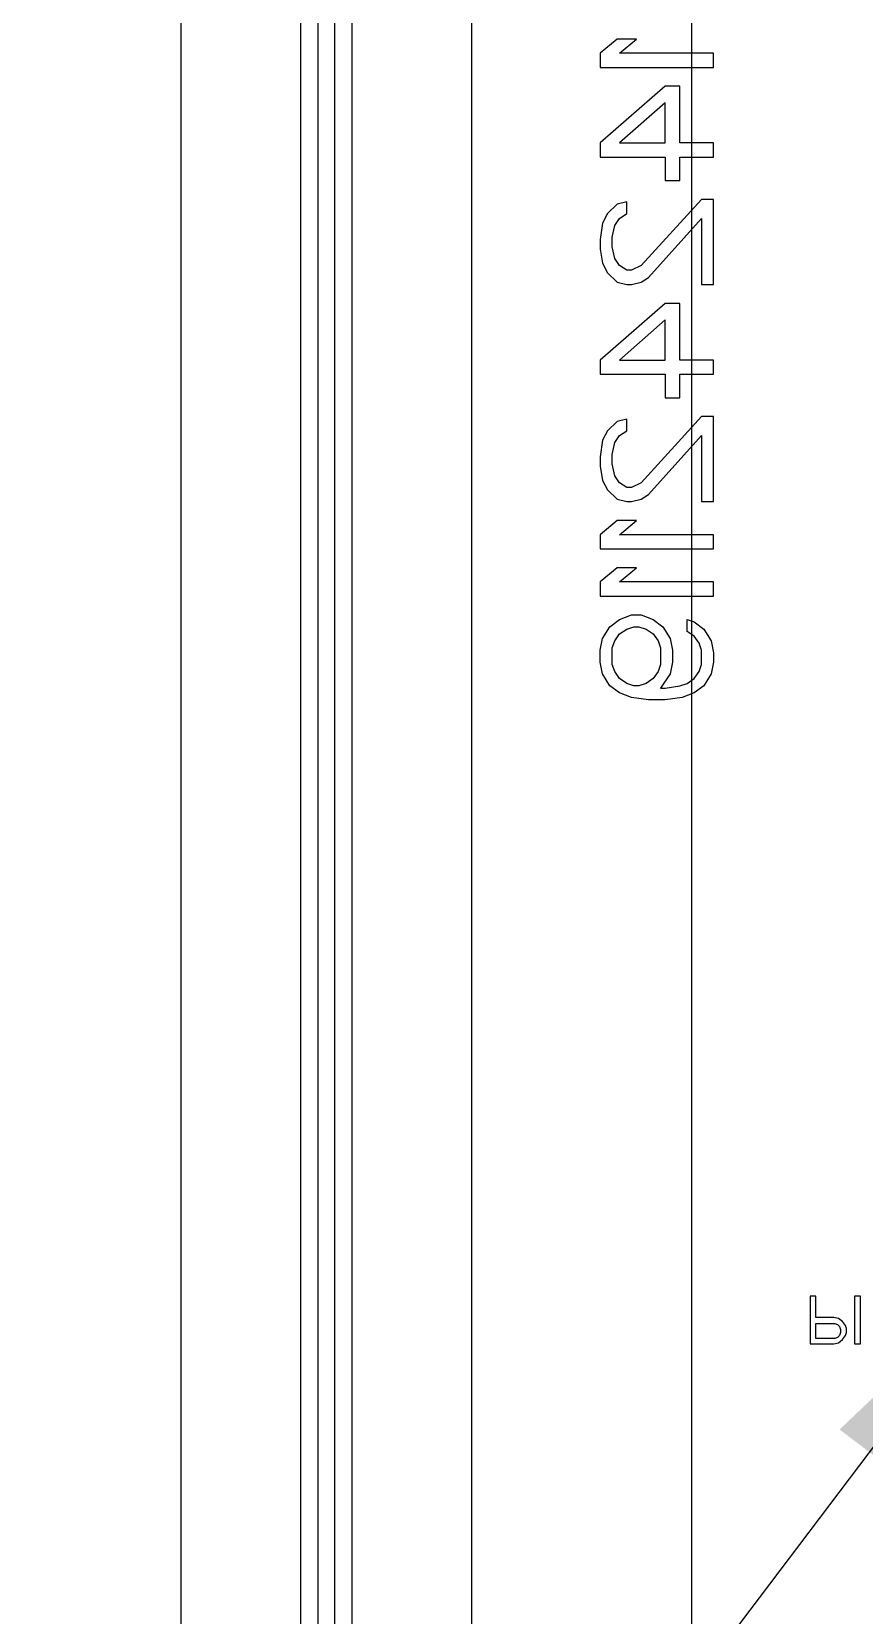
# Model space of a CAD drawing. Header units: millimetres. Extents: x -697 to -103, y -638 to -114.
# Drawn here: x -230.77 to -212.4, y -449.6 to -414.66 of the extents above; entities that cross this region are included whole.
import ezdxf

# ---------------------------------------------------------------- set-up
doc = ezdxf.new("R2010")
doc.units = ezdxf.units.MM
doc.layers.add('NW0322', color=7, linetype='Continuous')
doc.layers.add('標示線', color=3, linetype='Continuous', lineweight=0)
doc.styles.get("Standard").update_dxf_attribs({"font": ''})
doc.styles.get('Standard').set_extended_font_data('SimSun')
doc.dimstyles.new('ISO-25', dxfattribs={"dimtxt": 2.5, "dimasz": 2.5, "dimexe": 1.25, "dimexo": 0.625, "dimtad": 1, "dimtxsty": 'Standard', "dimcen": 2.5, "dimadec": 0, "dimazin": 0, "dimtfac": 1, "dimtmove": 0, "dimatfit": 3, "dimfxl": 1, "dimarcsym": 0})

# ---------------------------------------------------------------- blocks, each defined once
blk = doc.blocks.new('NW0322-A')
at = {"layer": 'NW0322', "color": 9}
for p, q in [((1763.9215, 2177.7584), (1763.9215, 2191.3584)), ((1763.9215, 2177.7584), (1763.9215, 2191.3584)), ((1764.4495, 2177.7584), (1764.4495, 2191.3584)), ((1764.5244, 2191.3584), (1764.5244, 2177.7584)), ((1764.599, 2177.7584), (1764.599, 2191.3584)), ((1764.6738, 2191.3584), (1764.6738, 2177.7584)), ((1765.2018, 2191.3584), (1765.2018, 2177.7584)), ((1765.2018, 2191.3584), (1765.2018, 2177.7584))]:
    blk.add_line(p, q, dxfattribs=at)
at = {"layer": 'NW0322', "color": 7}
blk.add_line((1766.1746, 2178.7584), (1766.1746, 2190.3584), dxfattribs=at)
at = {"layer": 'NW0322', "color": 2}
for p, q in [((1765.8444, 2185.8037), (1765.77, 2185.7412)), ((1765.9295, 2185.8037), (1765.8444, 2185.8037)), ((1765.8551, 2185.7412), (1765.9295, 2185.8037)), ((1765.77, 2185.7412), (1765.77, 2185.6787)), ((1766.27, 2185.7412), (1765.8551, 2185.7412)), ((1766.27, 2185.6787), (1766.27, 2185.7412)), ((1765.77, 2185.6787), (1766.27, 2185.6787)), ((1766.0572, 2185.5954), (1765.77, 2185.3454)), ((1766.121, 2185.5954), (1766.0572, 2185.5954)), ((1766.121, 2185.3454), (1766.121, 2185.5954)), ((1766.0572, 2185.5225), (1765.8551, 2185.3454)), ((1766.0572, 2185.3454), (1766.0572, 2185.5225)), ((1765.77, 2185.3454), (1765.77, 2185.2829)), ((1765.8551, 2185.3454), (1766.0572, 2185.3454)), ((1766.27, 2185.3454), (1766.121, 2185.3454)), ((1766.27, 2185.2829), (1766.27, 2185.3454)), ((1765.77, 2185.2829), (1766.0572, 2185.2829)), ((1766.0572, 2185.2829), (1766.0572, 2185.1787)), ((1766.121, 2185.2829), (1766.27, 2185.2829)), ((1766.121, 2185.1787), (1766.121, 2185.2829)), ((1766.0572, 2185.1787), (1766.121, 2185.1787)), ((1766.2168, 2185.0954), (1765.9508, 2184.8037)), ((1766.27, 2185.0954), (1766.2168, 2185.0954)), ((1766.27, 2184.7204), (1766.27, 2185.0954)), ((1765.8019, 2185.0329), (1765.7806, 2184.9912)), ((1765.8444, 2185.0745), (1765.8019, 2185.0329)), ((1765.887, 2185.085), (1765.8444, 2185.0745)), ((1765.8551, 2185.012), (1765.887, 2185.0329)), ((1765.887, 2185.0329), (1765.887, 2185.085)), ((1765.7806, 2184.9912), (1765.77, 2184.9183)), ((1765.8232, 2184.9287), (1765.8338, 2184.9808)), ((1765.8338, 2184.9808), (1765.8551, 2185.012)), ((1765.9827, 2184.7516), (1766.2168, 2185.012)), ((1766.2168, 2185.012), (1766.2168, 2184.7204)), ((1765.77, 2184.9183), (1765.77, 2184.8766)), ((1765.8232, 2184.887), (1765.8232, 2184.9287)), ((1765.8338, 2184.835), (1765.8232, 2184.887)), ((1765.77, 2184.8766), (1765.7806, 2184.8141)), ((1765.7806, 2184.8141), (1765.8019, 2184.7725)), ((1765.8551, 2184.8037), (1765.8338, 2184.835)), ((1765.8019, 2184.7725), (1765.8444, 2184.7308)), ((1765.887, 2184.7829), (1765.8551, 2184.8037)), ((1765.9083, 2184.7829), (1765.887, 2184.7829)), ((1765.9508, 2184.8037), (1765.9083, 2184.7829)), ((1765.9508, 2184.7308), (1765.9827, 2184.7516)), ((1765.8444, 2184.7308), (1765.887, 2184.7204)), ((1765.887, 2184.7204), (1765.9083, 2184.7204)), ((1765.9083, 2184.7204), (1765.9508, 2184.7308)), ((1766.2168, 2184.7204), (1766.27, 2184.7204)), ((1766.0572, 2184.637), (1765.77, 2184.387)), ((1766.121, 2184.637), (1766.0572, 2184.637)), ((1766.121, 2184.387), (1766.121, 2184.637)), ((1766.0572, 2184.5641), (1765.8551, 2184.387)), ((1766.0572, 2184.387), (1766.0572, 2184.5641)), ((1765.77, 2184.387), (1765.77, 2184.3245)), ((1765.77, 2184.3245), (1766.0572, 2184.3245)), ((1765.8551, 2184.387), (1766.0572, 2184.387)), ((1766.0572, 2184.3245), (1766.0572, 2184.2204)), ((1766.27, 2184.387), (1766.121, 2184.387)), ((1766.121, 2184.3245), (1766.27, 2184.3245)), ((1766.121, 2184.2204), (1766.121, 2184.3245)), ((1766.27, 2184.3245), (1766.27, 2184.387)), ((1766.0572, 2184.2204), (1766.121, 2184.2204)), ((1765.8444, 2184.1162), (1765.8019, 2184.0745)), ((1765.887, 2184.1266), (1765.8444, 2184.1162)), ((1765.887, 2184.0745), (1765.887, 2184.1266)), ((1766.2168, 2184.137), (1765.9508, 2183.8454)), ((1766.27, 2184.137), (1766.2168, 2184.137)), ((1766.27, 2183.762), (1766.27, 2184.137)), ((1765.8019, 2184.0745), (1765.7806, 2184.0329)), ((1765.8338, 2184.0225), (1765.8551, 2184.0537)), ((1765.8551, 2184.0537), (1765.887, 2184.0745)), ((1765.9827, 2183.7933), (1766.2168, 2184.0537)), ((1766.2168, 2184.0537), (1766.2168, 2183.762)), ((1765.7806, 2184.0329), (1765.77, 2183.96)), ((1765.8232, 2183.9704), (1765.8338, 2184.0225)), ((1765.8232, 2183.9287), (1765.8232, 2183.9704)), ((1765.77, 2183.96), (1765.77, 2183.9183)), ((1765.77, 2183.9183), (1765.7806, 2183.8558)), ((1765.8338, 2183.8766), (1765.8232, 2183.9287)), ((1765.7806, 2183.8558), (1765.8019, 2183.8141)), ((1765.8551, 2183.8454), (1765.8338, 2183.8766)), ((1765.887, 2183.8245), (1765.8551, 2183.8454)), ((1765.9508, 2183.8454), (1765.9083, 2183.8245)), ((1765.8019, 2183.8141), (1765.8444, 2183.7725)), ((1765.8444, 2183.7725), (1765.887, 2183.762)), ((1765.9083, 2183.8245), (1765.887, 2183.8245)), ((1765.887, 2183.762), (1765.9083, 2183.762)), ((1765.9083, 2183.762), (1765.9508, 2183.7725)), ((1765.9508, 2183.7725), (1765.9827, 2183.7933)), ((1766.2168, 2183.762), (1766.27, 2183.762)), ((1765.8444, 2183.6787), (1765.77, 2183.6162)), ((1765.9295, 2183.6787), (1765.8444, 2183.6787)), ((1765.8551, 2183.6162), (1765.9295, 2183.6787)), ((1765.77, 2183.6162), (1765.77, 2183.5537)), ((1765.77, 2183.5537), (1766.27, 2183.5537)), ((1766.27, 2183.6162), (1765.8551, 2183.6162)), ((1766.27, 2183.5537), (1766.27, 2183.6162)), ((1765.8444, 2183.4704), (1765.77, 2183.4079)), ((1765.9295, 2183.4704), (1765.8444, 2183.4704)), ((1765.8551, 2183.4079), (1765.9295, 2183.4704)), ((1765.77, 2183.4079), (1765.77, 2183.3454)), ((1765.77, 2183.3454), (1766.27, 2183.3454)), ((1766.27, 2183.4079), (1765.8551, 2183.4079)), ((1766.27, 2183.3454), (1766.27, 2183.4079)), ((1765.7806, 2183.1579), (1765.8125, 2183.21)), ((1765.8125, 2183.21), (1765.8551, 2183.2412)), ((1765.8551, 2183.2412), (1765.9083, 2183.262)), ((1765.887, 2183.1995), (1765.9189, 2183.21)), ((1765.9083, 2183.262), (1765.9508, 2183.262)), ((1765.9189, 2183.21), (1765.9402, 2183.21)), ((1765.9402, 2183.21), (1765.9721, 2183.1995)), ((1765.9508, 2183.262), (1766.004, 2183.2412)), ((1766.004, 2183.2412), (1766.0466, 2183.21)), ((1766.0466, 2183.21), (1766.0785, 2183.1579)), ((1766.153, 2183.2412), (1766.1849, 2183.2308)), ((1766.153, 2183.1891), (1766.153, 2183.2412)), ((1766.1849, 2183.2308), (1766.2274, 2183.1995)), ((1765.77, 2183.1058), (1765.7806, 2183.1579)), ((1765.8232, 2183.1162), (1765.8338, 2183.1475)), ((1765.8338, 2183.1475), (1765.8551, 2183.1787)), ((1765.8551, 2183.1787), (1765.887, 2183.1995)), ((1765.9721, 2183.1995), (1766.004, 2183.1787)), ((1766.004, 2183.1787), (1766.0253, 2183.1475)), ((1766.0253, 2183.1475), (1766.0359, 2183.1162)), ((1766.0785, 2183.1579), (1766.0891, 2183.1058)), ((1766.1849, 2183.1683), (1766.153, 2183.1891)), ((1766.2061, 2183.137), (1766.1849, 2183.1683)), ((1766.2168, 2183.1058), (1766.2061, 2183.137)), ((1766.2274, 2183.1995), (1766.2593, 2183.1475)), ((1766.2593, 2183.1475), (1766.27, 2183.0954)), ((1765.77, 2183.0537), (1765.77, 2183.1058)), ((1765.8232, 2183.0433), (1765.8232, 2183.1162)), ((1766.0359, 2183.1162), (1766.0359, 2183.0433)), ((1766.0891, 2183.1058), (1766.0891, 2183.0537)), ((1766.2168, 2183.0433), (1766.2168, 2183.1058)), ((1766.27, 2183.0954), (1766.27, 2183.0537)), ((1765.7806, 2183.0016), (1765.77, 2183.0537)), ((1765.8125, 2182.9495), (1765.7806, 2183.0016)), ((1765.8338, 2183.012), (1765.8232, 2183.0433)), ((1765.8551, 2182.9808), (1765.8338, 2183.012)), ((1766.0253, 2183.012), (1766.004, 2182.9808)), ((1766.0359, 2183.0433), (1766.0253, 2183.012)), ((1766.0785, 2183.0016), (1766.0359, 2182.9391)), ((1766.0891, 2183.0537), (1766.0785, 2183.0016)), ((1766.1849, 2182.9808), (1766.2061, 2183.012)), ((1766.2061, 2183.012), (1766.2168, 2183.0433)), ((1766.2593, 2183.0016), (1766.2274, 2182.9495)), ((1766.27, 2183.0537), (1766.2593, 2183.0016)), ((1765.8551, 2182.9183), (1765.8125, 2182.9495)), ((1765.887, 2182.96), (1765.8551, 2182.9808)), ((1765.9189, 2182.9495), (1765.887, 2182.96)), ((1765.9402, 2182.9495), (1765.9189, 2182.9495)), ((1765.9721, 2182.96), (1765.9402, 2182.9495)), ((1766.004, 2182.9808), (1765.9721, 2182.96)), ((1766.0359, 2182.9391), (1766.0572, 2182.9391)), ((1766.0572, 2182.9391), (1766.121, 2182.9495)), ((1766.121, 2182.9495), (1766.153, 2182.96)), ((1766.153, 2182.96), (1766.1849, 2182.9808)), ((1766.2274, 2182.9495), (1766.1849, 2182.9183)), ((1765.9083, 2182.8975), (1765.8551, 2182.9183)), ((1765.9827, 2182.887), (1765.9083, 2182.8975)), ((1766.0572, 2182.887), (1765.9827, 2182.887)), ((1766.1317, 2182.8975), (1766.0572, 2182.887)), ((1766.1849, 2182.9183), (1766.1317, 2182.8975)), ((1766.7217, 2180.2549), (1766.6956, 2180.2549)), ((1766.6956, 2180.2549), (1766.6956, 2180.0458)), ((1766.7217, 2180.1615), (1766.7217, 2180.2549)), ((1766.9177, 2180.2549), (1766.8916, 2180.2549)), ((1766.8916, 2180.2549), (1766.8916, 2180.0458)), ((1766.9177, 2180.0458), (1766.9177, 2180.2549)), ((1766.8001, 2180.1615), (1766.7217, 2180.1615)), ((1766.7217, 2180.1348), (1766.8045, 2180.1348)), ((1766.7217, 2180.068), (1766.7217, 2180.1348)), ((1766.8219, 2180.157), (1766.8001, 2180.1615)), ((1766.8045, 2180.1348), (1766.8175, 2180.1303)), ((1766.8175, 2180.1303), (1766.8262, 2180.1214)), ((1766.8393, 2180.1437), (1766.8219, 2180.157)), ((1766.8524, 2180.1259), (1766.8393, 2180.1437)), ((1766.8567, 2180.1125), (1766.8524, 2180.1259)), ((1766.8045, 2180.068), (1766.7217, 2180.068)), ((1766.8175, 2180.0725), (1766.8045, 2180.068)), ((1766.8262, 2180.0814), (1766.8175, 2180.0725)), ((1766.8219, 2180.0502), (1766.8393, 2180.0636)), ((1766.8262, 2180.1214), (1766.8306, 2180.1081)), ((1766.8306, 2180.0947), (1766.8262, 2180.0814)), ((1766.8306, 2180.1081), (1766.8306, 2180.0947)), ((1766.8393, 2180.0636), (1766.8524, 2180.0814)), ((1766.8524, 2180.0814), (1766.8567, 2180.0947)), ((1766.8567, 2180.0947), (1766.8567, 2180.1125)), ((1766.6956, 2180.0458), (1766.8001, 2180.0458)), ((1766.8001, 2180.0458), (1766.8219, 2180.0502)), ((1766.8916, 2180.0458), (1766.9177, 2180.0458))]:
    blk.add_line(p, q, dxfattribs=at)

msp = doc.modelspace()

# ---------------------------------------------------------------- block references
at = {"layer": 'NW0322', "xscale": 5, "yscale": 5, "zscale": 5}
msp.add_blockref('NW0322-A', (-9047.074, -11343.839), dxfattribs=at)

# ---------------------------------------------------------------- leaders
at = {"layer": '標示線', "color": 6, "annotation_type": 0, "has_hookline": 1, "hookline_direction": 1, "text_width": 12.667}
msp.add_leader([(-209.273, -442.011), (-237.582, -479.459), (-242.582, -479.459)], dimstyle='ISO-25', override={"dimasz": 5}, dxfattribs=at)
at = {"layer": '標示線', "color": 6, "annotation_type": 0, "has_hookline": 1, "hookline_direction": 1, "text_width": 18.833}
msp.add_leader([(-207.065, -447.699), (-206.288, -500.146), (-208.788, -500.146)], dimstyle='ISO-25', dxfattribs=at)

doc.saveas('drawing.dxf')
